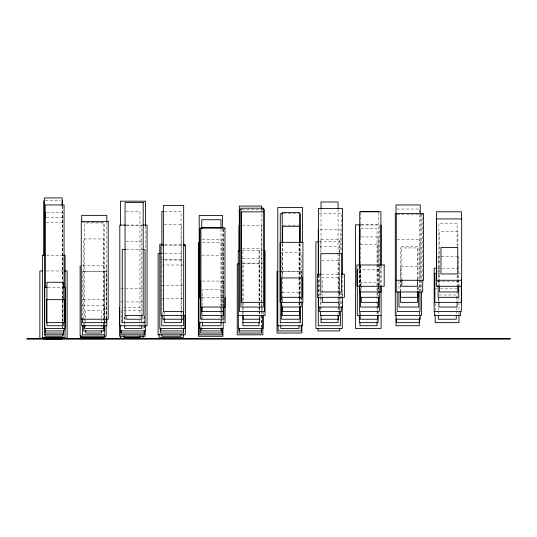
<?xml version="1.0" encoding="UTF-8"?>
<svg xmlns="http://www.w3.org/2000/svg" width="537" height="537" viewBox="0 0 537 537"><rect width="100%" height="100%" fill="white"/><g stroke="black" fill="none" stroke-linecap="round" stroke-linejoin="round"><path stroke-width="0.4" stroke-dasharray="2.69 2.01" d="M45.37 200.737L60.701 200.737M396.856 209.034L419.31 209.034L419.31 279.045M241.892 209.504L261.868 209.504M125.866 211.571L139.929 211.571L139.929 327.342M164.389 211.565L181.063 211.565L181.063 314.514M46.692 212.786L62.822 212.786L62.822 281.207M319.213 213.216L341.243 213.216L341.243 252.336M283.496 213.739L298.861 213.739M397.098 214.639L422.72 214.639L422.72 279.488M46.377 217.438L63.628 217.438M46.095 222.62L63.554 222.62M82.409 222.701L104.299 222.701L104.299 318.079M164.248 224.211L181.446 224.211L181.446 318.468M361.226 224.842L380.27 224.842M361.2 224.983L379.25 224.983L379.25 290.658M126.423 225.097L142.11 225.097M126.336 225.164L141.708 225.164L141.708 315.152M283.288 225.171L299.022 225.171M242.321 225.533L261.593 225.533L261.593 314.695M360.783 228.742L377.014 228.742L377.014 295.625M319.911 229.816L340.357 229.816L340.357 252.336M360.958 236.958L378.115 236.958L378.115 263.573M202.134 239.408L221.714 239.408L221.714 314.635M397.165 239.522L419.994 239.522L419.994 278.824M125.994 241.804L141.802 241.804M319.2 241.851L341.451 241.851M202.456 242.355L222.949 242.355L222.949 306.083M164.839 244.281L182.452 244.281M360.206 244.603L377.692 244.603L377.692 295.753M164.288 245.617L182.318 245.617M319.643 246.778L339.753 246.778L339.753 295.927M126.349 249.571L142.614 249.571M242.442 250.685L262.533 250.685M161.395 253.538L163.872 253.538M164.698 253.538L182.835 253.538M46.43 255.256L63.447 255.256M201.805 255.827L223.15 255.827M457.927 256.303L438.125 256.303L438.125 278.904M242.476 258.68L262.304 258.68M161.503 259.78L163.939 259.78M164.752 259.78L182.614 259.78M164.544 260.056L183.231 260.056M321.858 260.566L338.525 260.566L338.525 295.766M242.2 263.821L262.862 263.821M161.959 265.01L183.567 265.01M82.644 265.647L106.125 265.647L106.125 317.991M417.679 266.453L400.394 266.453L400.394 278.978M437.46 268.191L460.524 268.191M358.098 269.608L381.075 269.608M46.464 270.957L63.004 270.957M278.683 271.252L301.888 271.252L301.888 277.092M281.422 271.393L301.25 271.393L301.25 295.706M82.906 271.735L104.554 271.735L104.554 324.939M437.38 273.42L439.877 273.42M458.215 273.42L460.712 273.42M321.535 274.185L340.297 274.185M202.301 281.046L223.855 281.046L223.855 305.949M437.635 281.784L458.967 281.784L458.967 285.12M161.744 285.61L183.406 285.61M47.88 287.268L62.668 287.268M120.785 288.591L144.272 288.591M435.386 288.812L437.064 288.812M440.414 288.812L458.826 288.812M282.368 292.202L299.653 292.202L299.653 301.21M439.152 294.988L456.255 294.988M202.221 297.444L224.271 297.444M161.765 298.364L183.473 298.364M82.886 299.579L104.487 299.579M120.61 301.935L125.604 301.935M126.437 301.935L143.077 301.935M82.221 305.828L104.789 305.828L104.789 324.932M123.604 307.768L142.654 307.768M123.698 310.406L142.634 310.406M458.967 297.626L458.967 315.138M458.752 256.303L458.752 278.904M458.752 279.743L458.752 285.597M457.893 245.946L457.893 231.729L439.441 231.729L439.441 285.268M457.893 275.233L457.893 285.268M457.094 246.651L457.094 223.164L438.877 223.164L438.877 285.241M457.094 275.179L457.094 290.275M457.094 291.114L457.094 301.183M456.255 296.659L456.255 301.673M456.255 308.359L456.255 310.037M456.255 310.869L456.255 315.051M438.877 297.827L438.877 301.183M438.34 298.33L438.34 301.673M438.34 308.359L438.34 310.037M438.34 310.869L438.34 315.051M438.125 279.743L438.125 285.597M435.178 303.465L435.178 310.131M421.417 214.243L421.417 290.389M420.229 214.122L420.229 290.866M419.994 279.663L419.994 290.53M419.464 311.775L419.464 318.461M419.31 279.884L419.31 290.718M419.31 312.386L419.31 318.219M418.679 286.302L418.679 290.45M418.014 278.911L418.014 247.946L400.521 247.946L400.521 278.911M418.014 287.275L418.014 290.624M417.638 279.649L417.638 246.476L401.804 246.476L401.804 279.649M417.679 287.322L417.679 290.665M400.521 279.743L400.521 290.624M400.394 279.811L400.394 290.665M398.937 281.321L398.937 290.45M396.326 311.775L396.326 315.118M381.102 265.802L381.075 285.462M380.894 266.063L380.894 285.281M379.699 265.533L379.699 290.624M378.679 212.444L378.679 263.519M378.679 264.358L378.679 290.309M378.457 285.066L378.457 282.596L361.267 282.596L361.267 285.066M378.457 285.885L378.457 295.766M378.115 264.405L378.115 285.207M378.115 286.04L378.115 296.021M378.115 311.822L378.115 315.152M377.692 303.298L377.692 305.815M377.692 306.654L377.692 310.01M377.692 310.842L377.692 315.038M377.014 296.464L377.014 309.836M377.014 310.675L377.014 314.857M377.014 319.871L377.014 321.542M361.267 285.885L361.267 290.826M360.589 212.444L360.589 223.325M360.589 224.164L360.589 228.353M360.589 237.562L360.589 263.519M360.589 264.358L360.589 290.309M360.481 265.533L360.481 290.624M360.206 265.567L360.206 285.691M360.206 312.521L360.206 315.038M359.971 265.526L359.971 285.597M359.971 312.346L359.971 314.857M359.743 266.063L359.743 285.281M359.562 265.714L359.562 285.671M359.327 266.07L359.327 285.207M359.327 311.822L359.327 315.152M342.472 275.3L342.472 296.189M342.277 292.665L342.277 295.994M341.243 292.296L341.243 295.625M341.243 296.458L341.243 306.446M340.357 292.363L340.357 295.699M340.357 296.538L340.357 305.707M339.753 302.593L339.753 305.929M339.753 306.761L339.753 310.091M339.632 252.068L339.632 239.549L320.367 239.549L320.367 252.068M339.632 252.9L339.632 290.457M339.632 291.296L339.632 296.303M339.632 303.814L339.632 310.487M339.048 295.753L339.048 277.609L322.321 277.609L322.321 295.753M338.525 303.304L338.525 305.822M338.525 306.661L338.525 310.01M338.068 209.531L338.068 252.262M338.068 253.102L338.068 295.827M338.068 296.666L338.068 305.882M338.068 306.721L338.068 315.098M321.019 209.531L321.019 252.262M321.025 292.41L321.019 295.827M321.025 296.605L321.019 305.882M321.025 306.661L321.019 310.071M320.367 292.96L320.367 310.487M319.213 274.816L319.213 295.625M318.441 275.3L318.441 296.189M318.28 274.85L318.28 295.699M301.888 297.961L301.888 301.304M301.25 296.545L301.25 301.572M301.25 323.375L301.25 325.046M301.176 277.005L301.176 252.799L281.388 252.799L281.388 277.005M301.176 277.837L301.176 301.217M300.478 243.892L300.478 295.833M300.478 296.672L300.478 301.693M299.653 302.029L299.653 306.124M299.478 243.811L299.478 306.432M299.451 243.429L299.451 276.951M299.451 277.79L299.451 301.25M299.451 302.089L299.451 306.278M299.022 243.503L299.022 276.823M299.022 277.663L299.022 300.988M299.022 301.821L299.022 305.989M299.022 320.153L299.022 325.147M282.63 243.811L282.63 306.432M282.207 243.429L282.207 276.951M282.207 297.901L282.207 301.25M281.549 297.934L281.549 301.21M281.388 297.874L281.388 301.217M280.804 323.482L280.804 325.147M263.13 311.863L263.13 315.185M262.862 308.09L262.862 309.755M262.862 310.594L262.862 314.769M261.694 209.417L261.694 305.781M261.694 306.62L261.694 309.97M261.694 310.809L261.694 327.563M261.593 315.528L261.593 327.194M259.767 305.828L259.767 263.123L243.08 263.123L243.08 305.828M259.767 306.667L259.767 310.017M259.767 310.856L259.767 315.044M259.505 250.752L259.505 305.922M259.505 306.755L259.505 315.118M259.029 309.809L259.029 248.678L242.905 248.678L242.885 315.118M259.029 310.648L259.029 314.836M243.08 306.667L243.08 310.017M243.08 310.856L243.08 315.044M223.446 229.292L223.446 306.412M223.231 229.051L223.15 306.379M223.231 320.126L223.231 321.797M222.56 228.789L222.56 306.426M222.56 316.447L222.56 321.455M221.714 315.474L221.714 317.978M221.714 318.817L221.714 321.327M221.063 309.829L221.063 289.758L202.523 289.758L202.523 306.486M221.063 310.668L221.063 321.542M220.955 228.943L220.955 305.842M220.955 306.681L220.955 310.024M220.955 310.856L220.955 321.723M202.523 316.521L202.523 321.542M201.717 316.709L201.717 321.723M201.717 325.905L201.717 327.577M183.567 312.292L183.567 314.776M183.473 312.46L183.473 314.944M183.406 311.97L183.426 314.87M183.231 311.728L183.231 315.065M181.063 315.347L181.063 317.864M181.063 325.395L181.063 327.906M164.248 311.796L164.248 318.468M162.919 311.728L162.919 315.065M161.885 246.718L161.885 314.514M145.581 226.285L145.581 248.047M145.581 323.381L145.581 325.06M144.285 316.273L144.285 321.301M144.285 322.14L144.285 324.65M144.285 325.489L144.285 329.678M144.272 315.83L144.272 329.859M143.077 316.783L143.077 329.973M141.708 320.153L141.708 325.147M124.718 316.817L124.718 325.147M124.215 316.434L124.215 324.825M121.228 310.406L121.228 324.65M106.823 222.043L106.823 318.199M106.272 318.488L106.272 271.172L82.718 271.172L82.718 318.488M104.299 318.918L104.299 321.428M104.299 322.26L104.299 324.771M103.923 325.066L103.923 238.925L83.698 238.925L83.698 318.374M103.534 325.133L103.534 222.989L84.544 222.989L84.544 325.133M101.433 327.348L101.433 310.319L85.732 310.319L85.732 327.348M83.698 323.388L83.698 325.066M62.822 300.398L62.822 321.254M62.319 205.758L62.319 281.106M62.319 281.945L62.319 321.287M62.319 322.126L62.319 324.637M62.319 325.476L62.319 327.986M62.205 206.302L62.205 280.885M62.205 281.724L62.205 298.485M62.205 299.324L62.205 321.113M62.205 321.945L62.205 327.812"/><path stroke-width="0.81" d="M241.059 209.504L239.395 209.504L239.395 311.44L264.365 311.44L264.365 209.504L262.7 209.504M163.557 211.565L161.885 211.565L161.885 244.207M360.589 211.605L378.679 211.605M263.352 211.86L241.321 211.86L241.321 302.351L263.352 302.351M282.69 213.739L280.267 213.739L280.267 322.636L300.478 322.636L300.478 306.721M360.394 224.842L355.427 224.842L355.427 328.483L381.102 328.483L381.102 285.859M125.598 225.097L119.818 225.097L119.818 325.724L147.064 325.724L147.064 225.097L142.936 225.097M201.966 227.614L223.446 227.614M202.395 228.218L199.898 228.218L199.898 297.565M318.374 241.851L315.904 241.851L315.904 328.483L342.277 328.483L342.277 306.828M163.161 244.281L159.811 244.281L159.811 328.483L184.97 328.483L184.97 315.145M183.292 244.281L184.97 244.281L184.97 245.946M163.47 245.617L161.006 245.617L161.006 315.494L185.594 315.494L185.594 245.617L183.137 245.617M125.537 249.571L122.282 249.571L122.282 322.636L145.057 322.636L145.057 249.571L143.433 249.571M239.932 250.685L238.26 250.685L238.347 328.483L263.13 328.483L263.13 315.185M160.57 253.538L158.1 253.538L158.1 334.813L185.305 334.813L185.305 315.541M44.806 255.256L42.376 255.256L42.376 337.411L65.071 337.411L65.071 255.256L63.447 255.256M238.898 263.821L237.247 263.821L237.247 334.813L262.862 334.813L262.862 315.602M436.635 268.191L434.164 268.191L434.164 311.44L461.35 311.44L461.35 279.837M42.329 270.957L39.845 270.957L39.845 338.223L67.145 338.223L67.145 270.957L64.662 270.957M436.547 273.42L434.876 273.42L434.876 302.351L461.545 302.351L461.545 280.032M320.717 274.185L317.454 274.185L317.454 297.317L344.378 297.317L344.378 274.185L341.116 274.185M396.319 280.274L423.579 280.274L423.579 213.424L395.286 213.404L395.286 315.494L421.417 315.494L421.417 292.068M461.397 286.281L436.4 286.281L436.4 211.793L461.397 211.793L461.397 219.331M47.055 287.268L44.591 287.268L44.591 328.483L65.138 328.483L65.138 287.268L63.494 287.268M201.402 297.444L198.952 297.444L198.952 322.636L225.09 322.636L225.09 297.444M238.26 315.494L265.043 315.494L265.043 250.685M381.075 315.494L357.28 315.494L357.28 269.608M321.025 319.233L338.525 319.233L338.525 315.877M396.017 319.233L420.229 319.233L420.229 315.897M242.885 322.636L259.505 322.636L259.505 318.461M45.189 330.92L64.078 330.92L64.078 328.416M104.554 337.411L81.241 337.411L81.241 335.746M44.323 338.706L62.205 338.706M43.759 338.874L62.319 338.874M460.504 311.326L460.504 315.494L434.554 315.494L434.554 311.326M458.967 315.138L458.967 322.636L435.178 322.636L435.178 315.138M458.752 285.597L458.752 297.317L438.125 297.317L438.125 285.597M457.893 286.107L457.893 291.96L439.441 291.96L439.441 286.107M457.094 302.022L457.094 307.057L438.877 307.057L438.877 302.022M456.255 315.884L456.255 319.233L438.34 319.233L438.34 315.884M422.72 280.321L422.72 291.96L396.272 291.96L396.319 213.424M420.229 213.29L420.229 204.946L396.017 204.946L396.017 213.29M419.994 292.209L419.994 311.44L397.165 311.44L397.165 292.209M419.464 318.461L419.464 322.636L396.326 322.636L396.326 318.461M419.31 319.059L419.31 325.724L396.024 325.724L396.024 315.722M418.679 292.115L418.679 307.057L398.937 307.057L398.937 292.115M418.014 291.463L418.014 297.317L400.521 297.317L400.521 291.463M417.638 279.649L417.638 286.281L401.804 286.281L401.804 279.649M417.679 291.497L417.679 302.351L400.394 302.351L400.394 291.497M381.102 224.842L381.102 264.963M380.894 265.231L380.894 211.773L359.743 211.773L359.743 265.231M380.894 286.114L380.894 291.96L359.743 291.96L359.743 286.114M379.699 291.463L379.699 297.317L360.481 297.317L360.481 291.463M379.25 297.303L379.25 311.44L359.562 311.44L359.562 285.671M378.679 297.008L378.679 307.057L360.589 307.057L360.589 291.987M378.457 297.411L378.457 302.351L361.267 302.351L361.267 297.411M378.115 315.152L378.115 322.636L359.327 322.636L359.327 315.152M377.692 315.877L377.692 319.233L360.206 319.233L360.206 315.877M377.014 322.381L377.014 325.724L359.971 325.724L359.971 322.381M359.971 228.742L359.971 237.106M359.562 224.983L359.562 264.882M359.327 236.958L359.327 265.238M342.472 274.461L342.472 208.437L318.441 208.437L318.441 274.461M342.472 297.028L342.472 307.057L318.441 307.057L318.441 297.028M341.243 307.278L341.243 311.44L319.213 311.44L319.213 307.278M340.357 311.547L340.357 325.724L318.28 325.724L318.28 297.37M339.753 328.416L339.753 330.92L317.964 330.92L317.964 328.416M339.632 311.326L339.632 315.494L320.367 315.494L320.367 311.326M339.048 297.404L339.048 302.351L322.321 302.351L322.321 297.404M338.068 208.692L338.068 201.993L321.019 201.993L321.019 208.692M338.068 315.098L338.068 322.636L321.019 322.636L321.019 315.098M318.28 229.816L318.28 274.85M302.512 242.717L302.512 207.497L277.777 207.497L277.777 325.724L302.512 325.724L302.512 302.244M301.888 325.516L301.888 333.027L277.025 333.027L277.025 271.252M301.25 325.885L301.25 330.92L278.119 330.92L278.119 325.885M301.176 302.049L301.176 307.057L281.388 307.057L281.388 302.049M300.478 213.739L300.478 242.221M299.653 306.942L299.653 319.233L281.549 319.233L281.549 302.029M299.478 242.14L299.478 226.278L282.63 226.278L282.63 242.14M299.478 307.265L299.478 311.44L282.63 311.44L282.63 307.265M299.451 242.596L299.451 212.424L282.207 212.424L282.207 242.596M299.451 307.117L299.451 315.494L282.207 315.494L282.207 307.117M299.022 325.986L299.022 328.483L280.804 328.483L280.804 325.986M261.694 208.578L261.694 206.067L239.321 206.067L239.321 251.316M261.694 328.402L261.694 330.92L239.321 330.92L239.321 328.402M261.593 328.026L261.593 333.027L238.972 333.027L238.972 328.026M259.767 315.884L259.767 319.233L243.08 319.233L243.08 315.884M259.029 322.375L259.029 325.724L242.905 325.724L242.885 315.118M238.972 225.533L238.972 251.37M223.855 306.781L223.855 319.233L200.643 319.233L200.643 281.046M223.446 307.251L223.446 311.44L201.966 311.44L201.966 307.251M223.15 307.211L223.15 315.494L201.805 315.494L201.805 307.211M223.231 322.636L223.231 328.483L199.898 328.483L199.898 322.636M222.949 328.725L222.949 336.276L198.354 336.276L198.354 242.355M222.56 227.95L222.56 215.431L199.2 215.431L199.2 298.082M222.56 328.134L222.56 334.813L199.2 334.813L199.2 322.287M221.714 328.013L221.714 333.027L200.502 333.027L200.502 328.013M221.063 322.375L221.063 325.724L202.523 325.724L202.523 322.375M220.955 228.104L220.955 219.747L201.717 219.747L201.717 228.104M220.955 328.409L220.955 330.92L201.717 330.92L201.717 328.409M183.567 328.053L183.567 333.027L160.294 333.027L160.294 328.053M183.473 315.776L183.473 325.724L161.765 325.724L161.765 315.776M183.406 328.443L183.406 330.92L160.912 330.92L160.912 328.443M183.426 334.074L183.426 337.411L159.066 337.411L159.066 334.074M183.231 315.897L183.231 319.233L162.919 319.233L162.919 315.897M181.446 318.468L181.446 322.636L164.248 322.636L164.248 318.468M181.063 334.598L181.063 336.276L161.885 336.276L161.885 334.598M145.581 225.446L145.581 201.174L120.395 201.174L120.395 225.446M145.581 325.892L145.581 330.92L120.395 330.92L120.395 325.892M145.138 330.403L145.138 336.276L119.462 336.276L119.462 307.768M144.285 330.517L144.285 333.027L121.228 333.027L121.228 330.517M144.272 330.685L144.272 334.813L120.785 334.813L120.785 330.685M143.077 335.746L143.077 338.223L120.61 338.223L120.61 335.746M141.802 315.897L141.802 319.233L125.994 319.233L125.994 315.897M141.708 325.986L141.708 328.483L124.718 328.483L124.718 325.986M139.929 335.732L139.929 337.411L124.215 337.411L124.215 335.732M106.823 221.21L106.823 215.357L81.711 215.357L81.711 221.21M106.823 319.032L106.823 325.724L81.711 325.724L81.711 319.032M106.272 318.488L106.272 322.636L82.718 322.636L82.718 318.488M106.125 325.469L106.125 336.276L80.127 336.276L80.127 265.647M104.789 335.732L104.789 338.223L80.55 338.223L80.55 335.732M104.554 335.746L104.487 338.706L80.389 338.706L80.389 336.209M104.299 325.61L104.299 334.813L82.409 334.813L82.409 325.61M103.923 325.899L103.923 330.92L83.698 330.92L83.698 325.899M103.534 325.972L103.534 328.483L84.544 328.483L84.544 325.972M101.433 330.597L101.433 333.027L85.732 333.027L85.732 330.597M64.078 287.537L64.078 204.953L45.189 204.953L45.262 287.859M63.628 330.617L63.628 334.813L44.732 334.813L44.732 217.438M63.554 330.517L63.554 333.027L45.262 333.027L45.262 328.006M63.245 299.814L63.245 282.261L46.934 282.261L46.934 325.724L63.245 325.724L63.245 322.381M62.822 334.605L62.822 336.276L45.074 336.276L45.074 334.605M62.319 200.737L62.319 205.758M62.205 205.463L62.205 197.918L44.323 197.918L44.323 255.746M45.074 212.786L45.074 217.787M43.759 200.737L43.759 255.149M143.184 202.556L125.067 202.556L125.067 315.494L143.184 315.494L143.184 202.556M183.681 205.49L163.376 205.49L163.376 311.44L183.681 311.44L183.681 205.49M263.331 208.202L240.885 208.202L240.885 307.057L263.331 307.057L263.331 208.202M461.679 218.921L436.574 218.921L436.574 280.274L461.679 280.274L461.679 218.921M108.192 221.486L81.255 221.486L81.255 319.233L108.192 319.233L108.192 221.486M224.963 228.131L200.905 228.131L200.905 307.057L224.963 307.057L224.963 228.131M302.908 242.328L280.113 242.328L280.113 302.351L302.908 302.351L302.908 242.328M457.739 247.55L440.971 247.55L440.971 273.944L457.739 273.944L457.739 247.55M341.492 253.665L320.79 253.665L320.79 291.96L341.492 291.96L341.492 253.665M384.183 264.983L356.91 264.983L356.91 286.281L384.183 286.281L384.183 264.983M302.116 277.944L281.361 277.944L281.361 297.317L302.116 297.317L302.116 277.944M64.165 299.646L46.471 299.646L46.471 322.636L64.165 322.636L64.165 299.646M510.15 338.659L26.85 338.659L26.85 339.082L510.15 339.082L510.15 338.659"/></g></svg>
